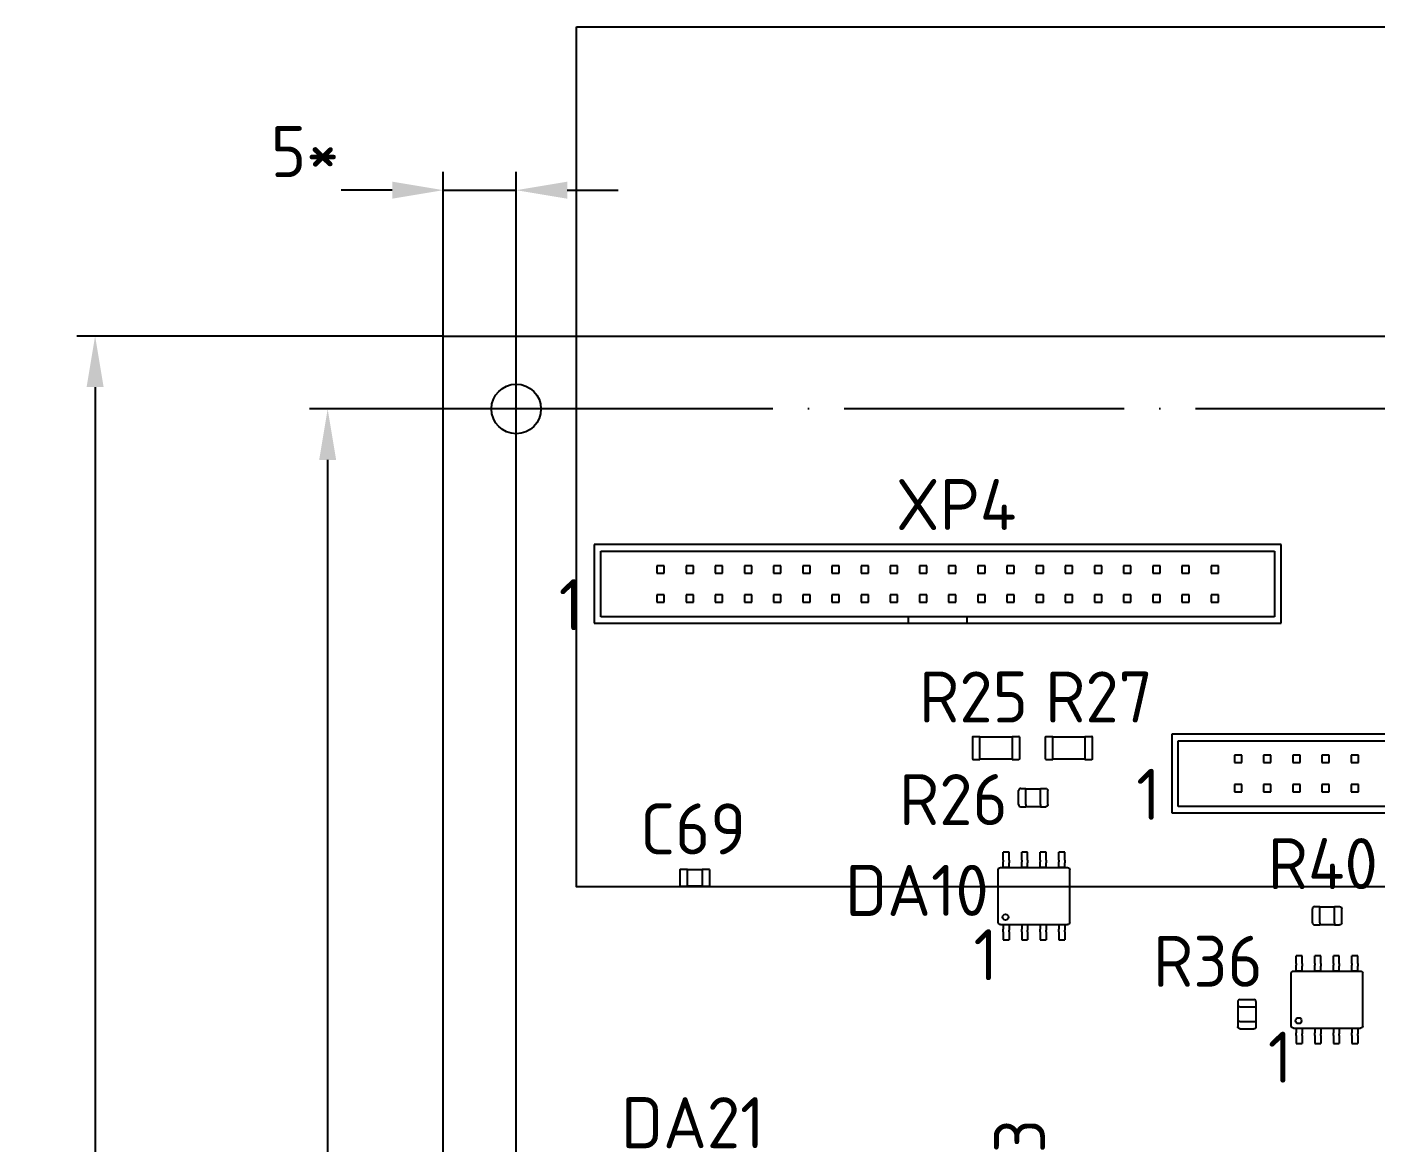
# Model space of a CAD drawing. Extents: x -34 to 51106, y -14166 to 1700.
# Drawn here: x 1023.2 to 1115.7, y 152.8 to 229.2 of the extents above; entities that cross this region are included whole.
import ezdxf

# ---------------------------------------------------------------- set-up
doc = ezdxf.new("R2010")
doc.units = 0
doc.linetypes.add('ACAD_ISO04W100', pattern=[30, 24, -3, 0, -3])
doc.linetypes.add('СПЛОШНАЯ', pattern=[0])
doc.layers.get('0').update_dxf_attribs({"linetype": 'CONTINUOUS'})
doc.layers.get('DEFPOINTS').update_dxf_attribs({"linetype": 'CONTINUOUS'})
doc.layers.add('РАЗМЕРЫ', color=2, linetype='CONTINUOUS')
doc.layers.add('ТЕКСТ', color=4, linetype='CONTINUOUS')
doc.styles.add('GOST_TYPE_B', font='GOST_B.TTF', dxfattribs={"height": 3.5})
doc.dimstyles.new('GOST', dxfattribs={"dimscale": 0, "dimtxt": 3.5, "dimasz": 3.5, "dimexe": 1.25, "dimexo": 0, "dimtad": 1, "dimdec": 3, "dimtxsty": 'GOST_TYPE_B', "dimcen": 5, "dimazin": 3, "dimtm": 1e-09, "dimtfac": 0.75, "dimtdec": 3, "dimtmove": 0, "dimatfit": 3, "dimtolj": 1})

# ---------------------------------------------------------------- blocks, each defined once
blk = doc.blocks.new('*D327')
at = {"layer": 'DEFPOINTS', "color": 0, "linetype": 'CONTINUOUS'}
for p in [(1056.796, 218.042), (1051.796, 208.042), (1056.796, 3.6)]:
    blk.add_point(p, dxfattribs=at)
at = {"layer": 'РАЗМЕРЫ', "color": 0, "linetype": 'СПЛОШНАЯ'}
for p, q in [((1051.796, 208.042), (1051.796, 219.292)), ((1048.296, 218.042), (1044.796, 218.042)), ((1051.796, 218.042), (1056.796, 218.042)), ((1060.296, 218.042), (1063.796, 218.042))]:
    blk.add_line(p, q, dxfattribs=at)
at = {"layer": 'РАЗМЕРЫ', "color": 0}
blk.add_line((1056.796, 3.6), (1056.796, 219.292), dxfattribs=at)
at = {"layer": 'РАЗМЕРЫ', "color": 0, "linetype": 'CONTINUOUS'}
for points in [[(1048.296, 218.626), (1048.296, 217.459), (1051.796, 218.042)], [(1060.296, 218.626), (1060.296, 217.459), (1056.796, 218.042)]]:
    blk.add_solid(points, dxfattribs=at)
at = {"layer": 'РАЗМЕРЫ', "color": 0, "linetype": 'CONTINUOUS', "insert": (1042.315, 220.692), "char_height": 3.5, "attachment_point": 5, "style": 'GOST_TYPE_B'}
blk.add_mtext('\\A1;5*', dxfattribs=at)
blk = doc.blocks.new('*D328')
at = {"layer": 'DEFPOINTS', "color": 0, "linetype": 'CONTINUOUS'}
for p in [(1051.796, 208.042), (1027.92, 18.042), (1034.997, 18.042)]:
    blk.add_point(p, dxfattribs=at)
at = {"layer": 'РАЗМЕРЫ', "color": 0, "linetype": 'СПЛОШНАЯ'}
for p, q in [((1051.796, 208.042), (1026.67, 208.042)), ((1027.92, 204.542), (1027.92, 21.542))]:
    blk.add_line(p, q, dxfattribs=at)
at = {"layer": 'РАЗМЕРЫ', "color": 0}
blk.add_line((1034.997, 18.042), (1026.67, 18.042), dxfattribs=at)
at = {"layer": 'РАЗМЕРЫ', "color": 0, "linetype": 'CONTINUOUS'}
for points in [[(1027.337, 204.542), (1028.504, 204.542), (1027.92, 208.042)], [(1027.337, 21.542), (1028.504, 21.542), (1027.92, 18.042)]]:
    blk.add_solid(points, dxfattribs=at)
at = {"layer": 'РАЗМЕРЫ', "color": 0, "linetype": 'CONTINUOUS', "insert": (1025.545, 113.042), "char_height": 3.5, "attachment_point": 5, "rotation": 90, "style": 'GOST_TYPE_B'}
blk.add_mtext('\\A1;190*', dxfattribs=at)
blk = doc.blocks.new('*D325')
at = {"layer": 'DEFPOINTS', "color": 0, "linetype": 'CONTINUOUS'}
for p in [(1043.868, 203.042), (1056.796, 203.042), (1066.796, 23.042)]:
    blk.add_point(p, dxfattribs=at)
at = {"layer": 'РАЗМЕРЫ', "color": 0}
blk.add_line((1056.796, 203.042), (1042.618, 203.042), dxfattribs=at)
at = {"layer": 'РАЗМЕРЫ', "color": 0, "linetype": 'СПЛОШНАЯ'}
for p, q in [((1043.868, 26.542), (1043.868, 199.542)), ((1066.796, 23.042), (1042.618, 23.042))]:
    blk.add_line(p, q, dxfattribs=at)
at = {"layer": 'РАЗМЕРЫ', "color": 0, "linetype": 'CONTINUOUS'}
for points in [[(1043.285, 199.542), (1044.452, 199.542), (1043.868, 203.042)], [(1043.285, 26.542), (1044.452, 26.542), (1043.868, 23.042)]]:
    blk.add_solid(points, dxfattribs=at)
at = {"layer": 'РАЗМЕРЫ', "color": 0, "linetype": 'CONTINUOUS', "insert": (1041.493, 113.042), "char_height": 3.5, "attachment_point": 5, "rotation": 90, "style": 'GOST_TYPE_B'}
blk.add_mtext('\\A1;180*', dxfattribs=at)

msp = doc.modelspace()

# ---------------------------------------------------------------- linework, layer by layer
at = {"linetype": 'CONTINUOUS'}
for p, q in [((1051.7956, 134.9295), (1051.7956, 208.0423)), ((1051.7956, 208.0423), (1331.7956, 208.0423)), ((1062.1456, 193.7423), (1062.1456, 188.3423)), ((1109.2456, 193.7423), (1062.1456, 193.7423)), ((1062.5956, 193.2923), (1108.7956, 193.2923)), ((1062.5956, 188.7923), (1062.5956, 193.2923)), ((1108.7956, 193.2923), (1108.7956, 188.7923)), ((1109.2456, 188.3423), (1109.2456, 193.7423)), ((1066.4456, 192.2923), (1066.4456, 191.7923)), ((1066.9456, 192.2923), (1066.4456, 192.2923)), ((1066.9456, 191.7923), (1066.9456, 192.2923)), ((1068.4456, 192.2923), (1068.4456, 191.7923)), ((1068.9456, 192.2923), (1068.4456, 192.2923)), ((1068.9456, 191.7923), (1068.9456, 192.2923)), ((1070.4456, 192.2923), (1070.4456, 191.7923)), ((1070.9456, 192.2923), (1070.4456, 192.2923)), ((1070.9456, 191.7923), (1070.9456, 192.2923)), ((1072.4456, 192.2923), (1072.4456, 191.7923)), ((1072.9456, 192.2923), (1072.4456, 192.2923)), ((1072.9456, 191.7923), (1072.9456, 192.2923)), ((1074.4456, 192.2923), (1074.4456, 191.7923)), ((1074.9456, 192.2923), (1074.4456, 192.2923)), ((1074.9456, 191.7923), (1074.9456, 192.2923)), ((1076.4456, 192.2923), (1076.4456, 191.7923)), ((1076.9456, 192.2923), (1076.4456, 192.2923)), ((1076.9456, 191.7923), (1076.9456, 192.2923)), ((1078.4456, 192.2923), (1078.4456, 191.7923)), ((1078.9456, 192.2923), (1078.4456, 192.2923)), ((1078.9456, 191.7923), (1078.9456, 192.2923)), ((1080.4456, 192.2923), (1080.4456, 191.7923)), ((1080.9456, 192.2923), (1080.4456, 192.2923)), ((1080.9456, 191.7923), (1080.9456, 192.2923)), ((1082.4456, 192.2923), (1082.4456, 191.7923)), ((1082.9456, 192.2923), (1082.4456, 192.2923)), ((1082.9456, 191.7923), (1082.9456, 192.2923)), ((1084.4456, 192.2923), (1084.4456, 191.7923)), ((1084.9456, 192.2923), (1084.4456, 192.2923)), ((1084.9456, 191.7923), (1084.9456, 192.2923)), ((1086.4456, 192.2923), (1086.4456, 191.7923)), ((1086.9456, 192.2923), (1086.4456, 192.2923)), ((1086.9456, 191.7923), (1086.9456, 192.2923)), ((1088.4456, 192.2923), (1088.4456, 191.7923)), ((1088.9456, 192.2923), (1088.4456, 192.2923)), ((1088.9456, 191.7923), (1088.9456, 192.2923)), ((1090.4456, 192.2923), (1090.4456, 191.7923)), ((1090.9456, 192.2923), (1090.4456, 192.2923)), ((1090.9456, 191.7923), (1090.9456, 192.2923)), ((1092.4456, 192.2923), (1092.4456, 191.7923)), ((1092.9456, 192.2923), (1092.4456, 192.2923)), ((1092.9456, 191.7923), (1092.9456, 192.2923)), ((1094.4456, 192.2923), (1094.4456, 191.7923)), ((1094.9456, 192.2923), (1094.4456, 192.2923)), ((1094.9456, 191.7923), (1094.9456, 192.2923)), ((1096.4456, 192.2923), (1096.4456, 191.7923)), ((1096.9456, 192.2923), (1096.4456, 192.2923)), ((1096.9456, 191.7923), (1096.9456, 192.2923)), ((1098.4456, 192.2923), (1098.4456, 191.7923)), ((1098.9456, 192.2923), (1098.4456, 192.2923)), ((1098.9456, 191.7923), (1098.9456, 192.2923)), ((1100.4456, 192.2923), (1100.4456, 191.7923)), ((1100.9456, 192.2923), (1100.4456, 192.2923)), ((1100.9456, 191.7923), (1100.9456, 192.2923)), ((1102.4456, 192.2923), (1102.4456, 191.7923)), ((1102.9456, 192.2923), (1102.4456, 192.2923)), ((1102.9456, 191.7923), (1102.9456, 192.2923)), ((1104.4456, 192.2923), (1104.4456, 191.7923)), ((1104.9456, 192.2923), (1104.4456, 192.2923)), ((1104.9456, 191.7923), (1104.9456, 192.2923)), ((1066.4456, 191.7923), (1066.9456, 191.7923)), ((1068.4456, 191.7923), (1068.9456, 191.7923)), ((1070.4456, 191.7923), (1070.9456, 191.7923)), ((1072.4456, 191.7923), (1072.9456, 191.7923)), ((1074.4456, 191.7923), (1074.9456, 191.7923)), ((1076.4456, 191.7923), (1076.9456, 191.7923)), ((1078.4456, 191.7923), (1078.9456, 191.7923)), ((1080.4456, 191.7923), (1080.9456, 191.7923)), ((1082.4456, 191.7923), (1082.9456, 191.7923)), ((1084.4456, 191.7923), (1084.9456, 191.7923)), ((1086.4456, 191.7923), (1086.9456, 191.7923)), ((1088.4456, 191.7923), (1088.9456, 191.7923)), ((1090.4456, 191.7923), (1090.9456, 191.7923)), ((1092.4456, 191.7923), (1092.9456, 191.7923)), ((1094.4456, 191.7923), (1094.9456, 191.7923)), ((1096.4456, 191.7923), (1096.9456, 191.7923)), ((1098.4456, 191.7923), (1098.9456, 191.7923)), ((1100.4456, 191.7923), (1100.9456, 191.7923)), ((1102.4456, 191.7923), (1102.9456, 191.7923)), ((1104.4456, 191.7923), (1104.9456, 191.7923)), ((1066.4456, 190.2923), (1066.4456, 189.7923)), ((1066.9456, 190.2923), (1066.4456, 190.2923)), ((1066.4456, 189.7923), (1066.9456, 189.7923)), ((1066.9456, 189.7923), (1066.9456, 190.2923)), ((1068.4456, 190.2923), (1068.4456, 189.7923)), ((1068.9456, 190.2923), (1068.4456, 190.2923)), ((1068.4456, 189.7923), (1068.9456, 189.7923)), ((1068.9456, 189.7923), (1068.9456, 190.2923)), ((1070.4456, 190.2923), (1070.4456, 189.7923)), ((1070.9456, 190.2923), (1070.4456, 190.2923)), ((1070.4456, 189.7923), (1070.9456, 189.7923)), ((1070.9456, 189.7923), (1070.9456, 190.2923)), ((1072.4456, 190.2923), (1072.4456, 189.7923)), ((1072.9456, 190.2923), (1072.4456, 190.2923)), ((1072.4456, 189.7923), (1072.9456, 189.7923)), ((1072.9456, 189.7923), (1072.9456, 190.2923)), ((1074.4456, 190.2923), (1074.4456, 189.7923)), ((1074.9456, 190.2923), (1074.4456, 190.2923)), ((1074.4456, 189.7923), (1074.9456, 189.7923)), ((1074.9456, 189.7923), (1074.9456, 190.2923)), ((1076.4456, 190.2923), (1076.4456, 189.7923)), ((1076.9456, 190.2923), (1076.4456, 190.2923)), ((1076.4456, 189.7923), (1076.9456, 189.7923)), ((1076.9456, 189.7923), (1076.9456, 190.2923)), ((1078.4456, 190.2923), (1078.4456, 189.7923)), ((1078.9456, 190.2923), (1078.4456, 190.2923)), ((1078.4456, 189.7923), (1078.9456, 189.7923)), ((1078.9456, 189.7923), (1078.9456, 190.2923)), ((1080.4456, 190.2923), (1080.4456, 189.7923)), ((1080.9456, 190.2923), (1080.4456, 190.2923)), ((1080.4456, 189.7923), (1080.9456, 189.7923)), ((1080.9456, 189.7923), (1080.9456, 190.2923)), ((1082.4456, 190.2923), (1082.4456, 189.7923)), ((1082.9456, 190.2923), (1082.4456, 190.2923)), ((1082.4456, 189.7923), (1082.9456, 189.7923)), ((1082.9456, 189.7923), (1082.9456, 190.2923)), ((1084.4456, 190.2923), (1084.4456, 189.7923)), ((1084.9456, 190.2923), (1084.4456, 190.2923)), ((1084.4456, 189.7923), (1084.9456, 189.7923)), ((1084.9456, 189.7923), (1084.9456, 190.2923)), ((1086.4456, 190.2923), (1086.4456, 189.7923)), ((1086.9456, 190.2923), (1086.4456, 190.2923)), ((1086.4456, 189.7923), (1086.9456, 189.7923)), ((1086.9456, 189.7923), (1086.9456, 190.2923)), ((1088.4456, 190.2923), (1088.4456, 189.7923)), ((1088.9456, 190.2923), (1088.4456, 190.2923)), ((1088.4456, 189.7923), (1088.9456, 189.7923)), ((1088.9456, 189.7923), (1088.9456, 190.2923)), ((1090.4456, 190.2923), (1090.4456, 189.7923)), ((1090.9456, 190.2923), (1090.4456, 190.2923)), ((1090.4456, 189.7923), (1090.9456, 189.7923)), ((1090.9456, 189.7923), (1090.9456, 190.2923)), ((1092.4456, 190.2923), (1092.4456, 189.7923)), ((1092.9456, 190.2923), (1092.4456, 190.2923)), ((1092.4456, 189.7923), (1092.9456, 189.7923)), ((1092.9456, 189.7923), (1092.9456, 190.2923)), ((1094.4456, 190.2923), (1094.4456, 189.7923)), ((1094.9456, 190.2923), (1094.4456, 190.2923)), ((1094.4456, 189.7923), (1094.9456, 189.7923)), ((1094.9456, 189.7923), (1094.9456, 190.2923)), ((1096.4456, 190.2923), (1096.4456, 189.7923)), ((1096.9456, 190.2923), (1096.4456, 190.2923)), ((1096.4456, 189.7923), (1096.9456, 189.7923)), ((1096.9456, 189.7923), (1096.9456, 190.2923)), ((1098.4456, 190.2923), (1098.4456, 189.7923)), ((1098.9456, 190.2923), (1098.4456, 190.2923)), ((1098.4456, 189.7923), (1098.9456, 189.7923)), ((1098.9456, 189.7923), (1098.9456, 190.2923)), ((1100.4456, 190.2923), (1100.4456, 189.7923)), ((1100.9456, 190.2923), (1100.4456, 190.2923)), ((1100.4456, 189.7923), (1100.9456, 189.7923)), ((1100.9456, 189.7923), (1100.9456, 190.2923)), ((1102.4456, 190.2923), (1102.4456, 189.7923)), ((1102.9456, 190.2923), (1102.4456, 190.2923)), ((1102.4456, 189.7923), (1102.9456, 189.7923)), ((1102.9456, 189.7923), (1102.9456, 190.2923)), ((1104.4456, 190.2923), (1104.4456, 189.7923)), ((1104.9456, 190.2923), (1104.4456, 190.2923)), ((1104.4456, 189.7923), (1104.9456, 189.7923)), ((1104.9456, 189.7923), (1104.9456, 190.2923)), ((1083.6956, 188.7923), (1062.5956, 188.7923)), ((1087.6956, 188.7923), (1083.6956, 188.7923)), ((1083.6956, 188.3423), (1083.6956, 188.7923)), ((1087.6956, 188.7923), (1087.6956, 188.3423)), ((1108.7956, 188.7923), (1087.6956, 188.7923)), ((1062.1456, 188.3423), (1083.6956, 188.3423)), ((1083.6956, 188.3423), (1087.6956, 188.3423)), ((1087.6956, 188.3423), (1109.2456, 188.3423)), ((1088.0956, 179.0223), (1088.0956, 180.5623)), ((1088.1256, 180.5923), (1088.5956, 180.5923)), ((1088.5956, 180.5623), (1088.5956, 180.5923)), ((1088.5956, 180.5623), (1090.7956, 180.5623)), ((1088.5956, 179.0223), (1088.5956, 180.5623)), ((1090.7956, 180.5923), (1091.2656, 180.5923)), ((1090.7956, 180.5923), (1090.7956, 180.5623)), ((1090.7956, 180.5623), (1090.7956, 179.0223)), ((1091.2956, 180.5623), (1091.2956, 179.0223)), ((1093.0956, 179.0223), (1093.0956, 180.5623)), ((1093.1256, 180.5923), (1093.5956, 180.5923)), ((1093.5956, 180.5623), (1093.5956, 180.5923)), ((1093.5956, 180.5623), (1095.7956, 180.5623)), ((1093.5956, 179.0223), (1093.5956, 180.5623)), ((1095.7956, 180.5923), (1096.2656, 180.5923)), ((1095.7956, 180.5923), (1095.7956, 180.5623)), ((1095.7956, 180.5623), (1095.7956, 179.0223)), ((1096.2956, 180.5623), (1096.2956, 179.0223)), ((1101.7457, 180.7423), (1101.7457, 175.3423)), ((1148.8457, 180.7423), (1101.7457, 180.7423)), ((1102.1957, 180.2923), (1148.3957, 180.2923)), ((1102.1957, 175.7923), (1102.1957, 180.2923)), ((1088.5956, 178.9923), (1088.1256, 178.9923)), ((1090.7956, 179.0223), (1088.5956, 179.0223)), ((1088.5956, 178.9923), (1088.5956, 179.0223)), ((1090.7956, 179.0223), (1090.7956, 178.9923)), ((1091.2656, 178.9923), (1090.7956, 178.9923)), ((1093.5956, 178.9923), (1093.1256, 178.9923)), ((1095.7956, 179.0223), (1093.5956, 179.0223)), ((1093.5956, 178.9923), (1093.5956, 179.0223)), ((1095.7956, 179.0223), (1095.7956, 178.9923)), ((1096.2656, 178.9923), (1095.7956, 178.9923)), ((1106.0457, 179.2923), (1106.0457, 178.7923)), ((1106.5457, 179.2923), (1106.0457, 179.2923)), ((1106.0457, 178.7923), (1106.5457, 178.7923)), ((1106.5457, 178.7923), (1106.5457, 179.2923)), ((1108.0457, 179.2923), (1108.0457, 178.7923)), ((1108.5457, 179.2923), (1108.0457, 179.2923)), ((1108.0457, 178.7923), (1108.5457, 178.7923)), ((1108.5457, 178.7923), (1108.5457, 179.2923)), ((1110.0457, 179.2923), (1110.0457, 178.7923)), ((1110.5457, 179.2923), (1110.0457, 179.2923)), ((1110.0457, 178.7923), (1110.5457, 178.7923)), ((1110.5457, 178.7923), (1110.5457, 179.2923)), ((1112.0457, 179.2923), (1112.0457, 178.7923)), ((1112.5457, 179.2923), (1112.0457, 179.2923)), ((1112.0457, 178.7923), (1112.5457, 178.7923)), ((1112.5457, 178.7923), (1112.5457, 179.2923)), ((1114.0457, 179.2923), (1114.0457, 178.7923)), ((1114.5457, 179.2923), (1114.0457, 179.2923)), ((1114.0457, 178.7923), (1114.5457, 178.7923)), ((1114.5457, 178.7923), (1114.5457, 179.2923)), ((1091.2406, 175.9143), (1091.2406, 176.8703)), ((1091.3876, 177.0173), (1091.7406, 177.0173)), ((1091.7406, 176.8703), (1091.7406, 177.0173)), ((1091.7406, 177.0048), (1092.7506, 177.0048)), ((1091.7406, 175.9143), (1091.7406, 176.8703)), ((1092.7506, 177.0173), (1093.1036, 177.0173)), ((1092.7506, 176.8703), (1092.7506, 177.0173)), ((1092.7506, 175.9143), (1092.7506, 176.8703)), ((1093.2506, 175.9143), (1093.2506, 176.8703)), ((1106.0457, 177.2923), (1106.0457, 176.7923)), ((1106.5457, 177.2923), (1106.0457, 177.2923)), ((1106.0457, 176.7923), (1106.5457, 176.7923)), ((1106.5457, 176.7923), (1106.5457, 177.2923)), ((1108.0457, 177.2923), (1108.0457, 176.7923)), ((1108.5457, 177.2923), (1108.0457, 177.2923)), ((1108.0457, 176.7923), (1108.5457, 176.7923)), ((1108.5457, 176.7923), (1108.5457, 177.2923)), ((1110.0457, 177.2923), (1110.0457, 176.7923)), ((1110.5457, 177.2923), (1110.0457, 177.2923)), ((1110.0457, 176.7923), (1110.5457, 176.7923)), ((1110.5457, 176.7923), (1110.5457, 177.2923)), ((1112.0457, 177.2923), (1112.0457, 176.7923)), ((1112.5457, 177.2923), (1112.0457, 177.2923)), ((1112.0457, 176.7923), (1112.5457, 176.7923)), ((1112.5457, 176.7923), (1112.5457, 177.2923)), ((1114.0457, 177.2923), (1114.0457, 176.7923)), ((1114.5457, 177.2923), (1114.0457, 177.2923)), ((1114.0457, 176.7923), (1114.5457, 176.7923)), ((1114.5457, 176.7923), (1114.5457, 177.2923)), ((1091.3876, 175.7673), (1091.7406, 175.7673)), ((1091.7406, 175.9143), (1091.7406, 175.7673)), ((1091.7406, 175.7798), (1092.7506, 175.7798)), ((1092.7506, 175.9143), (1092.7506, 175.7673)), ((1092.7506, 175.7673), (1093.1036, 175.7673)), ((1123.2957, 175.7923), (1102.1957, 175.7923)), ((1101.7457, 175.3423), (1123.2957, 175.3423)), ((1090.1874, 172.1077), (1090.1874, 172.6536)), ((1090.5938, 172.6536), (1090.1874, 172.6536)), ((1090.1874, 172.1077), (1090.1874, 171.9915)), ((1090.1874, 171.9236), (1090.1874, 171.9915)), ((1090.5938, 172.1077), (1090.5938, 172.6536)), ((1090.5938, 172.1077), (1090.5938, 171.9915)), ((1090.5938, 171.9915), (1090.5938, 171.9236)), ((1091.4574, 172.1077), (1091.4574, 172.6536)), ((1091.8638, 172.6536), (1091.4574, 172.6536)), ((1091.4574, 172.1077), (1091.4574, 171.9915)), ((1091.4574, 171.9236), (1091.4574, 171.9915)), ((1091.8638, 172.1077), (1091.8638, 172.6536)), ((1091.8638, 172.1077), (1091.8638, 171.9915)), ((1091.8638, 171.9915), (1091.8638, 171.9236)), ((1092.7274, 172.1077), (1092.7274, 172.6536)), ((1093.1338, 172.6536), (1092.7274, 172.6536)), ((1092.7274, 172.1077), (1092.7274, 171.9915)), ((1092.7274, 171.9236), (1092.7274, 171.9915)), ((1093.1338, 172.1077), (1093.1338, 172.6536)), ((1093.1338, 172.1077), (1093.1338, 171.9915)), ((1093.1338, 171.9915), (1093.1338, 171.9236)), ((1093.9974, 172.1077), (1093.9974, 172.6536)), ((1094.4038, 172.6536), (1093.9974, 172.6536)), ((1093.9974, 172.1077), (1093.9974, 171.9915)), ((1093.9974, 171.9236), (1093.9974, 171.9915)), ((1094.4038, 172.1077), (1094.4038, 172.6536)), ((1094.4038, 172.1077), (1094.4038, 171.9915)), ((1094.4038, 171.9915), (1094.4038, 171.9236)), ((1068.0457, 170.3223), (1068.0457, 171.4623)), ((1068.0757, 171.4923), (1068.5457, 171.4923)), ((1068.5457, 171.4623), (1068.5457, 171.4923)), ((1068.5457, 171.4623), (1069.5457, 171.4623)), ((1068.5457, 170.3223), (1068.5457, 171.4623)), ((1069.5457, 171.4923), (1070.0157, 171.4923)), ((1069.5457, 171.4923), (1069.5457, 171.4623)), ((1069.5457, 171.4623), (1069.5457, 170.3223)), ((1070.0457, 171.4623), (1070.0457, 170.3223)), ((1089.8445, 171.4457), (1089.8446, 171.448)), ((1089.8445, 167.8389), (1089.8445, 171.4457)), ((1089.9946, 171.5981), (1089.9969, 171.5981)), ((1089.9969, 171.5981), (1094.5943, 171.5981)), ((1090.1874, 171.5984), (1090.1874, 171.9236)), ((1090.1874, 171.5981), (1090.1874, 171.5984)), ((1090.5938, 171.5981), (1090.1874, 171.5981)), ((1090.5938, 171.5984), (1090.5938, 171.9236)), ((1090.5938, 171.5981), (1090.5938, 171.5984)), ((1091.4574, 171.5984), (1091.4574, 171.9236)), ((1091.4574, 171.5981), (1091.4574, 171.5984)), ((1091.8638, 171.5981), (1091.4574, 171.5981)), ((1091.8638, 171.5984), (1091.8638, 171.9236)), ((1091.8638, 171.5981), (1091.8638, 171.5984)), ((1092.7274, 171.5984), (1092.7274, 171.9236)), ((1092.7274, 171.5981), (1092.7274, 171.5984)), ((1093.1338, 171.5981), (1092.7274, 171.5981)), ((1093.1338, 171.5984), (1093.1338, 171.9236)), ((1093.1338, 171.5981), (1093.1338, 171.5984)), ((1093.9974, 171.5984), (1093.9974, 171.9236)), ((1093.9974, 171.5981), (1093.9974, 171.5984)), ((1094.4038, 171.5981), (1093.9974, 171.5981)), ((1094.4038, 171.5984), (1094.4038, 171.9236)), ((1094.4038, 171.5981), (1094.4038, 171.5984)), ((1094.5943, 171.5981), (1094.5967, 171.5981)), ((1094.7467, 171.448), (1094.7467, 171.4457)), ((1094.7467, 167.8389), (1094.7467, 171.4457)), ((1068.5457, 170.2923), (1068.0757, 170.2923)), ((1069.5457, 170.3223), (1068.5457, 170.3223)), ((1068.5457, 170.2923), (1068.5457, 170.3223)), ((1069.5457, 170.3223), (1069.5457, 170.2923)), ((1070.0157, 170.2923), (1069.5457, 170.2923)), ((1111.3906, 167.8143), (1111.3906, 168.7703)), ((1111.5376, 168.9173), (1111.8906, 168.9173)), ((1111.8906, 168.7703), (1111.8906, 168.9173)), ((1111.8906, 168.9048), (1112.9006, 168.9048)), ((1111.8906, 167.8143), (1111.8906, 168.7703)), ((1112.9006, 168.9173), (1113.2536, 168.9173)), ((1112.9006, 168.7703), (1112.9006, 168.9173)), ((1112.9006, 167.8143), (1112.9006, 168.7703)), ((1113.4006, 167.8143), (1113.4006, 168.7703)), ((1089.8446, 167.8366), (1089.8445, 167.8389)), ((1089.9969, 167.6865), (1089.9946, 167.6865)), ((1089.9969, 167.6865), (1094.5943, 167.6865)), ((1090.1874, 167.6865), (1090.1874, 167.6861)), ((1090.1874, 167.6865), (1090.5938, 167.6865)), ((1090.1874, 167.6861), (1090.1874, 167.3609)), ((1090.1874, 167.2931), (1090.1874, 167.3609)), ((1090.5938, 167.6865), (1090.5938, 167.6861)), ((1090.5938, 167.6861), (1090.5938, 167.3609)), ((1090.5938, 167.3609), (1090.5938, 167.2931)), ((1091.4574, 167.6865), (1091.4574, 167.6861)), ((1091.4574, 167.6865), (1091.8638, 167.6865)), ((1091.4574, 167.6861), (1091.4574, 167.3609)), ((1091.4574, 167.2931), (1091.4574, 167.3609)), ((1091.8638, 167.6865), (1091.8638, 167.6861)), ((1091.8638, 167.6861), (1091.8638, 167.3609)), ((1091.8638, 167.3609), (1091.8638, 167.2931)), ((1092.7274, 167.6865), (1092.7274, 167.6861)), ((1092.7274, 167.6865), (1093.1338, 167.6865)), ((1092.7274, 167.6861), (1092.7274, 167.3609)), ((1092.7274, 167.2931), (1092.7274, 167.3609)), ((1093.1338, 167.6865), (1093.1338, 167.6861)), ((1093.1338, 167.6861), (1093.1338, 167.3609)), ((1093.1338, 167.3609), (1093.1338, 167.2931)), ((1093.9974, 167.6865), (1093.9974, 167.6861)), ((1093.9974, 167.6865), (1094.4038, 167.6865)), ((1093.9974, 167.6861), (1093.9974, 167.3609)), ((1093.9974, 167.2931), (1093.9974, 167.3609)), ((1094.4038, 167.6865), (1094.4038, 167.6861)), ((1094.4038, 167.6861), (1094.4038, 167.3609)), ((1094.4038, 167.3609), (1094.4038, 167.2931)), ((1094.5967, 167.6865), (1094.5943, 167.6865)), ((1094.7467, 167.8389), (1094.7467, 167.8366)), ((1111.5376, 167.6673), (1111.8906, 167.6673)), ((1111.8906, 167.8143), (1111.8906, 167.6673)), ((1111.8906, 167.6798), (1112.9006, 167.6798)), ((1112.9006, 167.8143), (1112.9006, 167.6673)), ((1112.9006, 167.6673), (1113.2536, 167.6673)), ((1090.1874, 167.1769), (1090.1874, 167.2931)), ((1090.1874, 167.1769), (1090.1874, 166.6309)), ((1090.1874, 166.6309), (1090.5938, 166.6309)), ((1090.5938, 167.1769), (1090.5938, 167.2931)), ((1090.5938, 167.1769), (1090.5938, 166.6309)), ((1091.4574, 167.1769), (1091.4574, 167.2931)), ((1091.4574, 167.1769), (1091.4574, 166.6309)), ((1091.4574, 166.6309), (1091.8638, 166.6309)), ((1091.8638, 167.1769), (1091.8638, 167.2931)), ((1091.8638, 167.1769), (1091.8638, 166.6309)), ((1092.7274, 167.1769), (1092.7274, 167.2931)), ((1092.7274, 167.1769), (1092.7274, 166.6309)), ((1092.7274, 166.6309), (1093.1338, 166.6309)), ((1093.1338, 167.1769), (1093.1338, 167.2931)), ((1093.1338, 167.1769), (1093.1338, 166.6309)), ((1093.9974, 167.1769), (1093.9974, 167.2931)), ((1093.9974, 167.1769), (1093.9974, 166.6309)), ((1093.9974, 166.6309), (1094.4038, 166.6309)), ((1094.4038, 167.1769), (1094.4038, 167.2931)), ((1094.4038, 167.1769), (1094.4038, 166.6309)), ((1110.2875, 165.0077), (1110.2875, 165.5536)), ((1110.6939, 165.5536), (1110.2875, 165.5536)), ((1110.6939, 165.0077), (1110.6939, 165.5536)), ((1111.5575, 165.0077), (1111.5575, 165.5536)), ((1111.9639, 165.5536), (1111.5575, 165.5536)), ((1111.9639, 165.0077), (1111.9639, 165.5536)), ((1112.8275, 165.0077), (1112.8275, 165.5536)), ((1113.2339, 165.5536), (1112.8275, 165.5536)), ((1113.2339, 165.0077), (1113.2339, 165.5536)), ((1114.0975, 165.0077), (1114.0975, 165.5536)), ((1114.5039, 165.5536), (1114.0975, 165.5536)), ((1114.5039, 165.0077), (1114.5039, 165.5536)), ((1110.2875, 165.0077), (1110.2875, 164.8915)), ((1110.2875, 164.8236), (1110.2875, 164.8915)), ((1110.2875, 164.4984), (1110.2875, 164.8236)), ((1110.6939, 165.0077), (1110.6939, 164.8915)), ((1110.6939, 164.8915), (1110.6939, 164.8236)), ((1110.6939, 164.4984), (1110.6939, 164.8236)), ((1111.5575, 165.0077), (1111.5575, 164.8915)), ((1111.5575, 164.8236), (1111.5575, 164.8915)), ((1111.5575, 164.4984), (1111.5575, 164.8236)), ((1111.9639, 165.0077), (1111.9639, 164.8915)), ((1111.9639, 164.8915), (1111.9639, 164.8236)), ((1111.9639, 164.4984), (1111.9639, 164.8236)), ((1112.8275, 165.0077), (1112.8275, 164.8915)), ((1112.8275, 164.8236), (1112.8275, 164.8915)), ((1112.8275, 164.4984), (1112.8275, 164.8236)), ((1113.2339, 165.0077), (1113.2339, 164.8915)), ((1113.2339, 164.8915), (1113.2339, 164.8236)), ((1113.2339, 164.4984), (1113.2339, 164.8236)), ((1114.0975, 165.0077), (1114.0975, 164.8915)), ((1114.0975, 164.8236), (1114.0975, 164.8915)), ((1114.0975, 164.4984), (1114.0975, 164.8236)), ((1114.5039, 165.0077), (1114.5039, 164.8915)), ((1114.5039, 164.8915), (1114.5039, 164.8236)), ((1114.5039, 164.4984), (1114.5039, 164.8236)), ((1109.9446, 164.3457), (1109.9446, 164.348)), ((1109.9446, 160.7389), (1109.9446, 164.3457)), ((1110.0946, 164.4981), (1110.097, 164.4981)), ((1110.097, 164.4981), (1114.6944, 164.4981)), ((1110.2875, 164.4981), (1110.2875, 164.4984)), ((1110.6939, 164.4981), (1110.2875, 164.4981)), ((1110.6939, 164.4981), (1110.6939, 164.4984)), ((1111.5575, 164.4981), (1111.5575, 164.4984)), ((1111.9639, 164.4981), (1111.5575, 164.4981)), ((1111.9639, 164.4981), (1111.9639, 164.4984)), ((1112.8275, 164.4981), (1112.8275, 164.4984)), ((1113.2339, 164.4981), (1112.8275, 164.4981)), ((1113.2339, 164.4981), (1113.2339, 164.4984)), ((1114.0975, 164.4981), (1114.0975, 164.4984)), ((1114.5039, 164.4981), (1114.0975, 164.4981)), ((1114.5039, 164.4981), (1114.5039, 164.4984)), ((1114.6944, 164.4981), (1114.6967, 164.4981)), ((1114.8467, 164.348), (1114.8468, 164.3457)), ((1114.8468, 160.7389), (1114.8468, 164.3457)), ((1106.2706, 162.4003), (1106.2706, 162.0473)), ((1106.4176, 162.0473), (1106.2706, 162.0473)), ((1106.2831, 162.0473), (1106.2831, 161.0373)), ((1106.4176, 162.5473), (1107.3736, 162.5473)), ((1106.4176, 162.0473), (1107.3736, 162.0473)), ((1107.3736, 162.0473), (1107.5206, 162.0473)), ((1107.5081, 162.0473), (1107.5081, 161.0373)), ((1107.5206, 162.4003), (1107.5206, 162.0473)), ((1106.2706, 161.0373), (1106.2706, 160.6843)), ((1106.4176, 161.0373), (1106.2706, 161.0373)), ((1106.4176, 161.0373), (1107.3736, 161.0373)), ((1107.3736, 161.0373), (1107.5206, 161.0373)), ((1107.5206, 161.0373), (1107.5206, 160.6843)), ((1106.4176, 160.5373), (1107.3736, 160.5373)), ((1109.9446, 160.7365), (1109.9446, 160.7389)), ((1110.097, 160.5865), (1110.0946, 160.5865)), ((1110.097, 160.5865), (1114.6944, 160.5865)), ((1110.2875, 160.5865), (1110.2875, 160.5861)), ((1110.2875, 160.5865), (1110.6939, 160.5865)), ((1110.2875, 160.5861), (1110.2875, 160.2609)), ((1110.2875, 160.1931), (1110.2875, 160.2609)), ((1110.2875, 160.0769), (1110.2875, 160.1931)), ((1110.2875, 160.0769), (1110.2875, 159.5309)), ((1110.6939, 160.5865), (1110.6939, 160.5861)), ((1110.6939, 160.5861), (1110.6939, 160.2609)), ((1110.6939, 160.2609), (1110.6939, 160.1931)), ((1110.6939, 160.0769), (1110.6939, 160.1931)), ((1110.6939, 160.0769), (1110.6939, 159.5309)), ((1111.5575, 160.5865), (1111.5575, 160.5861)), ((1111.5575, 160.5865), (1111.9639, 160.5865)), ((1111.5575, 160.5861), (1111.5575, 160.2609)), ((1111.5575, 160.1931), (1111.5575, 160.2609)), ((1111.5575, 160.0769), (1111.5575, 160.1931)), ((1111.5575, 160.0769), (1111.5575, 159.5309)), ((1111.9639, 160.5865), (1111.9639, 160.5861)), ((1111.9639, 160.5861), (1111.9639, 160.2609)), ((1111.9639, 160.2609), (1111.9639, 160.1931)), ((1111.9639, 160.0769), (1111.9639, 160.1931)), ((1111.9639, 160.0769), (1111.9639, 159.5309)), ((1112.8275, 160.5865), (1112.8275, 160.5861)), ((1112.8275, 160.5865), (1113.2339, 160.5865)), ((1112.8275, 160.5861), (1112.8275, 160.2609)), ((1112.8275, 160.1931), (1112.8275, 160.2609)), ((1112.8275, 160.0769), (1112.8275, 160.1931)), ((1112.8275, 160.0769), (1112.8275, 159.5309)), ((1113.2339, 160.5865), (1113.2339, 160.5861)), ((1113.2339, 160.5861), (1113.2339, 160.2609)), ((1113.2339, 160.2609), (1113.2339, 160.1931)), ((1113.2339, 160.0769), (1113.2339, 160.1931)), ((1113.2339, 160.0769), (1113.2339, 159.5309)), ((1114.0975, 160.5865), (1114.0975, 160.5861)), ((1114.0975, 160.5865), (1114.5039, 160.5865)), ((1114.0975, 160.5861), (1114.0975, 160.2609)), ((1114.0975, 160.1931), (1114.0975, 160.2609)), ((1114.0975, 160.0769), (1114.0975, 160.1931)), ((1114.0975, 160.0769), (1114.0975, 159.5309)), ((1114.5039, 160.5865), (1114.5039, 160.5861)), ((1114.5039, 160.5861), (1114.5039, 160.2609)), ((1114.5039, 160.2609), (1114.5039, 160.1931)), ((1114.5039, 160.0769), (1114.5039, 160.1931)), ((1114.5039, 160.0769), (1114.5039, 159.5309)), ((1114.6967, 160.5865), (1114.6944, 160.5865)), ((1114.8468, 160.7389), (1114.8467, 160.7365)), ((1110.2875, 159.5309), (1110.6939, 159.5309)), ((1111.5575, 159.5309), (1111.9639, 159.5309)), ((1112.8275, 159.5309), (1113.2339, 159.5309)), ((1114.0975, 159.5309), (1114.5039, 159.5309))]:
    msp.add_line(p, q, dxfattribs=at)
msp.add_lwpolyline([(1060.9311, 229.2341), (1191.7968, 229.2341), (1191.7968, 170.2828), (1060.9311, 170.2828)], close=True)
for centre, radius in [((1056.7956, 203.0423), 1.7), ((1090.342, 168.1957), 0.2034), ((1110.442, 161.0957), 0.2034)]:
    msp.add_circle(centre, radius, dxfattribs=at)
at = {"linetype": 'CONTINUOUS', "extrusion": (0, 0, -1)}
for centre, radius, start, end in [((-1088.1256, 180.5623), 0.03, 359.99999, 89.99999), ((-1093.1256, 180.5623), 0.03, 359.99999, 89.99999), ((-1091.2656, 179.0223), 0.03, 179.99999, 269.99999), ((-1096.2656, 179.0223), 0.03, 179.99999, 269.99999), ((-1093.1036, 176.8703), 0.147, 89.99999, 179.99999), ((-1093.1036, 175.9143), 0.147, 179.99999, 269.99999), ((-1068.0757, 171.4623), 0.03, 359.99999, 89.99999), ((-1070.0157, 170.3223), 0.03, 179.99999, 269.99999), ((-1113.2536, 168.7703), 0.147, 89.99999, 179.99999), ((-1113.2536, 167.8143), 0.147, 179.99999, 269.99999), ((-1106.4176, 160.6843), 0.147, 269.999999, 359.999999), ((-1107.3736, 160.6843), 0.147, 179.999999, 269.999999)]:
    msp.add_arc(centre, radius, start, end, dxfattribs=at)
at = {"linetype": 'CONTINUOUS'}
for centre, radius, start, end in [((1091.2656, 180.5623), 0.03, 0.00001, 90.00001), ((1096.2656, 180.5623), 0.03, 0.00001, 90.00001), ((1088.1256, 179.0223), 0.03, 180.00001, 270.00001), ((1093.1256, 179.0223), 0.03, 180.00001, 270.00001), ((1091.3876, 176.8703), 0.147, 90.00001, 180.00001), ((1091.3876, 175.9143), 0.147, 180.00001, 270.00001), ((1070.0157, 171.4623), 0.03, 0.00001, 90.00001), ((1068.0757, 170.3223), 0.03, 180.00001, 270.00001), ((1111.5376, 168.7703), 0.147, 90.00001, 180.00001), ((1111.5376, 167.8143), 0.147, 180.00001, 270.00001), ((1106.4176, 162.4003), 0.147, 90.000001, 180.000001), ((1107.3736, 162.4003), 0.147, 0.000001, 90.000001)]:
    msp.add_arc(centre, radius, start, end, dxfattribs=at)
at = {"linetype": 'CONTINUOUS', "extrusion": (0, 0, -1)}
for centre, major_axis, start_param, end_param in [((1089.9993, 171.4433), (-0.1111, 0.1111), 5.5128337, 7.0535369), ((1094.592, 171.4433), (0.1111, 0.1111), 5.5128337, 7.0535369), ((1089.9993, 167.8412), (0.1111, 0.1111), 2.3712411, 3.9119442), ((1094.592, 167.8412), (-0.1111, 0.1111), 2.3712411, 3.9119442), ((1110.0993, 164.3433), (-0.1111, 0.1111), 5.5128337, 7.0535369), ((1114.692, 164.3433), (0.1111, 0.1111), 5.5128337, 7.0535369), ((1110.0993, 160.7412), (0.1111, 0.1111), 2.3712411, 3.9119442), ((1114.692, 160.7412), (-0.1111, 0.1111), 2.3712411, 3.9119442)]:
    msp.add_ellipse(centre, major_axis=major_axis, ratio=0.9703226, start_param=start_param, end_param=end_param, dxfattribs=at)
at = {"layer": 'РАЗМЕРЫ', "linetype": 'ACAD_ISO04W100', "ltscale": 0.8}
msp.add_line((1194.8843, 203.0423), (1054.6742, 203.0423), dxfattribs=at)

# ---------------------------------------------------------------- texts
at = {"layer": 'ТЕКСТ', "style": 'GOST_TYPE_B'}
for s, p in [('XP4', (1082.8219, 194.7387)), ('R25', (1084.4218, 181.5424)), ('R27', (1093.066, 181.5424)), ('R26', (1083.0444, 174.5052)), ('C69', (1065.2892, 172.4965)), ('R40', (1108.3265, 170.1151)), ('DA10', (1079.3563, 168.2813)), ('1', (1088.1559, 163.8635)), ('R36', (1100.4653, 163.4183)), ('1', (1108.341, 156.8404)), ('DA21', (1063.989, 152.3529))]:
    msp.add_text(s, height=3.5, dxfattribs=at).set_placement(p)
for s, rotation, p in [('1', 360, (1059.714, 187.8673)), ('1', 360, (1099.314, 174.8673)), ('C93', 90, (1093.0624, 147.1536))]:
    msp.add_text(s, height=3.5, rotation=rotation, dxfattribs=at).set_placement(p)

# ---------------------------------------------------------------- dimensions: what is measured, and where the dimension line sits
at = {"layer": 'РАЗМЕРЫ', "linetype": 'CONTINUOUS'}
dim = msp.add_linear_dim(base=(1056.7956, 218.0423), p1=(1051.7956, 208.0423), p2=(1056.7956, 3.6002), text='<>*', dimstyle='GOST', override={"dimscale": 1}, dxfattribs=at)
dim.commit()
dim.dimension.update_dxf_attribs({"geometry": '*D327', "text_midpoint": (1042.3153, 218.3175), "dimtype": 160})
for base, p1, p2, picture, middle in [((1027.9204, 18.0423), (1051.7956, 208.0423), (1034.9967, 18.0423), '*D328', (1025.5454, 113.0423)), ((1043.8682, 203.0423), (1066.7957, 23.0423), (1056.7956, 203.0423), '*D325', (1041.4932, 113.0423))]:
    dim = msp.add_linear_dim(base=base, p1=p1, p2=p2, angle=90, text='<>*', dimstyle='GOST', override={"dimscale": 1}, dxfattribs=at)
    dim.commit()
    dim.dimension.update_dxf_attribs({"geometry": picture, "text_midpoint": middle})

doc.saveas('drawing.dxf')
